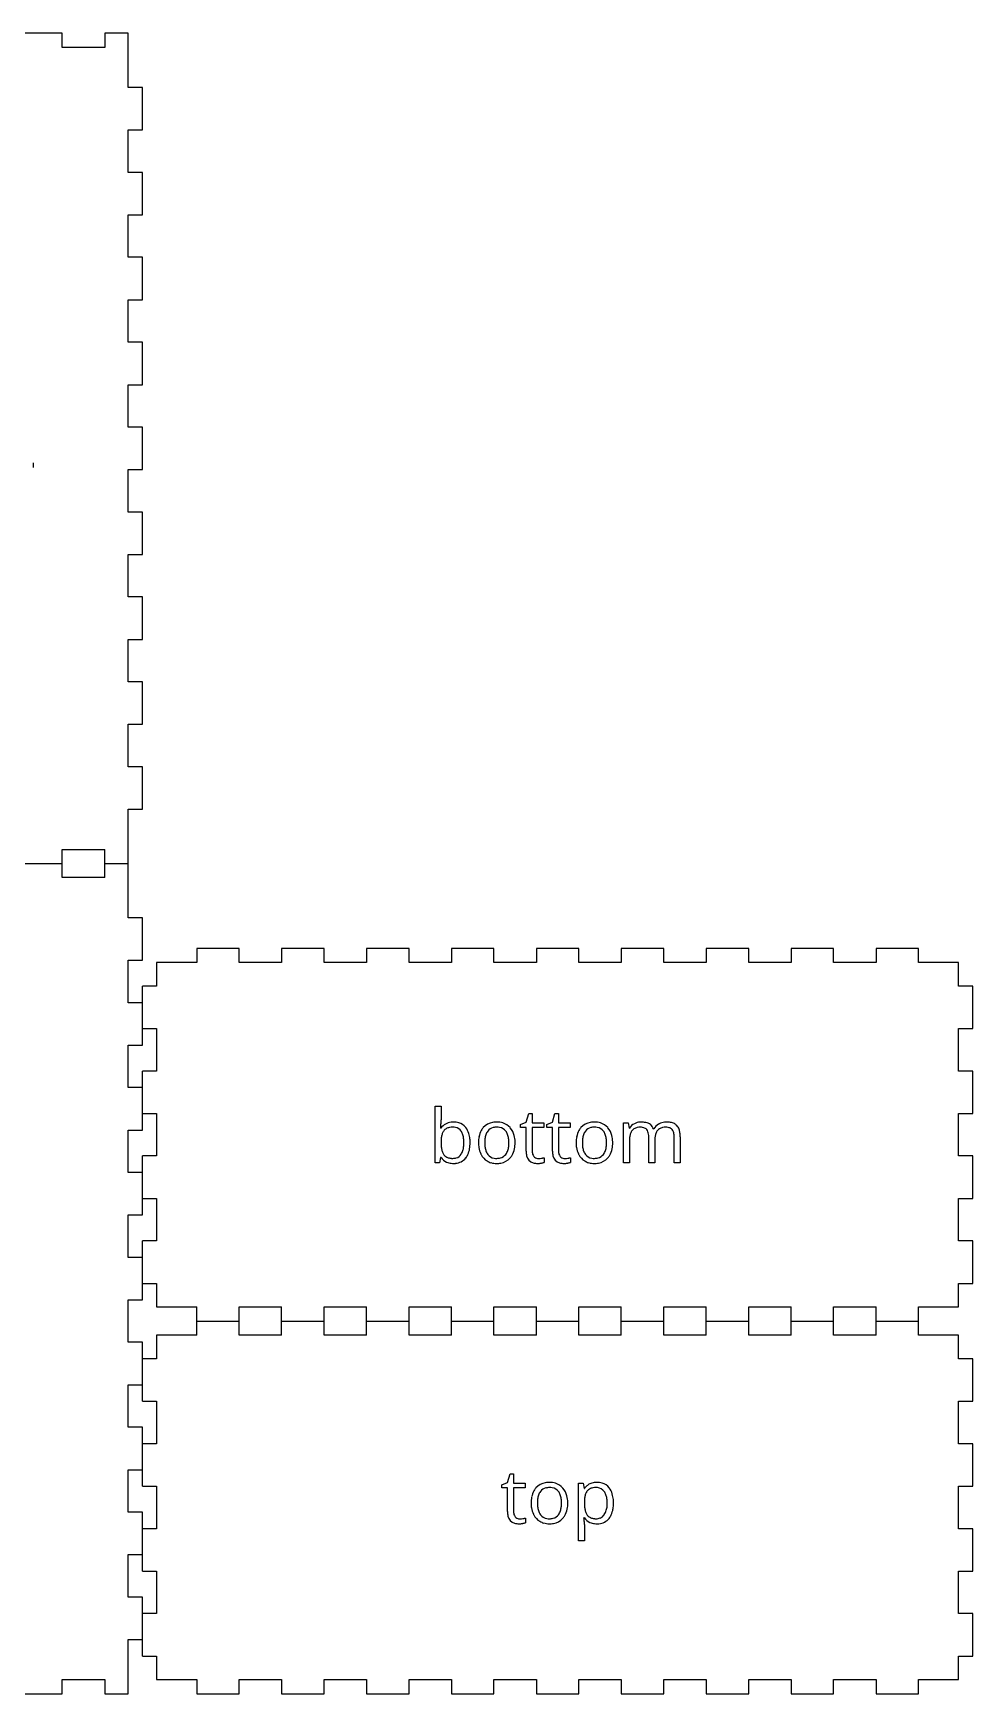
# Model space of a CAD drawing. Header units: millimetres. Extents: x 0 to 431, y 0 to 352.
# Drawn here: x 231.8 to 431, y 0 to 352 of the extents above; entities that cross this region are included whole.
import ezdxf

# ---------------------------------------------------------------- set-up
doc = ezdxf.new("R2010")
doc.units = ezdxf.units.MM

msp = doc.modelspace()

# ---------------------------------------------------------------- linework, layer by layer
at = {"layer": 'bottom_labelLayer'}
for p, q in [((317.01, 112.58), (317.01, 124.58)), ((317.01, 124.58), (318.29, 124.58)), ((318.29, 124.58), (318.29, 121.66)), ((318.23, 119.9), (318.29, 119.9)), ((335.12, 120.65), (336.33, 121.18)), ((335.12, 120.04), (335.12, 120.65)), ((336.33, 120.04), (335.12, 120.04)), ((336.33, 121.18), (336.87, 122.99)), ((336.33, 115.01), (336.33, 120.04)), ((336.87, 122.99), (337.61, 122.99)), ((337.61, 122.99), (337.61, 121.03)), ((337.61, 121.03), (340.06, 121.03)), ((340.06, 120.04), (337.61, 120.04)), ((337.61, 120.04), (337.61, 115.06)), ((340.06, 121.03), (340.06, 120.04)), ((340.69, 120.65), (341.9, 121.18)), ((340.69, 120.04), (340.69, 120.65)), ((341.9, 120.04), (340.69, 120.04)), ((341.9, 121.18), (342.44, 122.99)), ((341.9, 115.01), (341.9, 120.04)), ((342.44, 122.99), (343.19, 122.99)), ((343.19, 122.99), (343.19, 121.03)), ((343.19, 121.03), (345.64, 121.03)), ((345.64, 120.04), (343.19, 120.04)), ((343.19, 120.04), (343.19, 115.06)), ((345.64, 121.03), (345.64, 120.04)), ((356.93, 112.58), (356.93, 121.03)), ((356.93, 121.03), (357.97, 121.03)), ((357.97, 121.03), (358.18, 119.87)), ((358.18, 119.87), (358.24, 119.87)), ((363.34, 119.75), (363.4, 119.75)), ((358.21, 117.01), (358.21, 112.58)), ((362.32, 112.58), (362.32, 118.08)), ((363.6, 117.3), (363.6, 112.58)), ((367.71, 112.58), (367.71, 118.08)), ((368.99, 118.09), (368.99, 112.58)), ((318.2, 113.66), (317.93, 112.58)), ((318.29, 113.66), (318.2, 113.66)), ((340.12, 113.63), (340.12, 112.65)), ((345.7, 113.63), (345.7, 112.65)), ((317.93, 112.58), (317.01, 112.58)), ((358.21, 112.58), (356.93, 112.58)), ((363.6, 112.58), (362.32, 112.58)), ((368.99, 112.58), (367.71, 112.58))]:
    msp.add_line(p, q, dxfattribs=at)
for centre, radius, start, end in [((299.02, 121.39), 19.27, 355.7239, 358.1259), ((302.27, 121.17), 16, 355.4715, 355.6526), ((291.59, 121.64), 26.7, 358.1123, 0.0484), ((320.68, 118.24), 2.91, 95.1835, 145.1109), ((320.22, 118.31), 1.7, 120.1403, 142.4249), ((320.46, 117.84), 2.23, 100.4469, 119.6701), ((320.73, 116.5), 3.6, 89.5731, 100.7324), ((320.93, 116.8), 4.37, 89.8743, 96.8146), ((320.78, 117.14), 2.96, 78.6781, 90.375), ((320.98, 117.26), 3.91, 74.2393, 90.5624), ((321.03, 118.2), 1.87, 35.5408, 79.8011), ((321.24, 118.21), 2.93, 38.5631, 74.067), ((320.57, 117.69), 3.77, 16.4709, 38.4075), ((329.89, 117.67), 3.54, 138.176, 150.2287), ((329.77, 117.76), 3.39, 99.1759, 137.9833), ((329.8, 118.02), 2.04, 103.4685, 142.3119), ((330.1, 116.21), 4.97, 89.7326, 100.076), ((330.06, 117.05), 3.05, 89.4806, 103.8805), ((330.1, 116.87), 3.23, 79.3454, 90.3175), ((330.17, 116.88), 4.3, 73.5223, 90.5692), ((330.35, 117.96), 2.11, 37.9578, 80.4006), ((330.42, 117.8), 3.35, 41.1446, 73.2134), ((329.94, 117.38), 3.99, 13.5014, 41.0703), ((350.59, 117.67), 3.54, 138.176, 150.2287), ((350.47, 117.76), 3.39, 99.1759, 137.9833), ((350.5, 118.02), 2.04, 103.4685, 142.3119), ((350.8, 116.21), 4.97, 89.7326, 100.076), ((350.76, 117.05), 3.05, 89.4806, 103.8805), ((350.8, 116.87), 3.23, 79.3454, 90.3175), ((350.87, 116.88), 4.3, 73.5223, 90.5692), ((351.05, 117.96), 2.11, 37.9578, 80.4006), ((351.12, 117.8), 3.35, 41.1446, 73.2134), ((350.64, 117.38), 3.99, 13.5014, 41.0703), ((360.41, 118.6), 2.52, 117.1209, 149.5424), ((360.1, 118.35), 1.68, 123.702, 142.3022), ((360.27, 118.06), 2.01, 101.1546, 123.0656), ((360.67, 118.14), 3.04, 93.8343, 117.5072), ((360.51, 116.92), 3.18, 89.5573, 101.4832), ((360.74, 117.51), 3.67, 89.9662, 94.2831), ((360.54, 117.1), 3, 85.5238, 90.0794), ((360.78, 116.99), 4.19, 77.5572, 90.5513), ((360.62, 117.97), 2.12, 72.3601, 85.9562), ((360.87, 118.71), 1.34, 41.0611, 72.8994), ((361.17, 118.67), 2.48, 52.7027, 78.0054), ((361.31, 118.92), 2.19, 22.2098, 51.4971), ((365.72, 118.42), 2.67, 119.4042, 150.1829), ((365.47, 118.33), 1.7, 122.3597, 140.2884), ((366.01, 117.97), 3.21, 118.2585, 120.063), ((366.01, 117.94), 3.24, 95.8635, 117.9693), ((365.66, 117.99), 2.08, 101.0032, 121.7841), ((365.91, 116.8), 3.3, 89.5622, 101.2962), ((366.12, 117.14), 4.04, 89.9197, 96.2617), ((365.94, 117.12), 2.97, 85.8145, 90.0685), ((366.16, 116.73), 4.45, 79.9361, 90.3804), ((366.02, 117.97), 2.13, 72.6396, 86.2568), ((366.26, 118.71), 1.35, 41.0408, 73.1793), ((366.46, 118.34), 2.82, 62.9723, 80.1665), ((366.77, 118.98), 2.11, 44.229, 62.6229), ((366.67, 118.94), 2.21, 19.5612, 43.3161), ((328.16, 116.82), 9.87, 177.6177, 180.0425), ((326.76, 116.78), 8.47, 179.7763, 185.7075), ((325.19, 116.97), 6.9, 171.0668, 177.8457), ((322.34, 117.43), 4.01, 160.8926, 171.2334), ((320.63, 118.04), 2.19, 143.3382, 161.256), ((320.82, 118.05), 2.12, 32.7034, 35.5242), ((320.25, 117.72), 2.78, 15.778, 32.0151), ((318.41, 117.18), 4.7, 6.1648, 16.0396), ((315.56, 116.86), 7.57, 359.7681, 6.3095), ((315.79, 116.8), 7.34, 353.4935, 0.2206), ((318.66, 117.09), 5.78, 5.1338, 16.7974), ((316.94, 116.77), 7.51, 350.6563, 0.338), ((316.23, 116.83), 8.22, 359.8779, 5.4093), ((332.87, 116.86), 6.65, 169.2443, 180.3881), ((332.63, 116.79), 6.41, 179.7745, 189.0933), ((330.61, 117.3), 4.35, 150.7111, 169.4695), ((334.31, 116.84), 6.77, 173.0086, 180.2464), ((334.03, 116.78), 6.49, 179.706, 187.9161), ((331.87, 117.15), 4.3, 162.0653, 173.1675), ((330.3, 117.67), 2.65, 142.9026, 162.375), ((329.92, 117.66), 2.64, 20.0257, 37.435), ((328.61, 117.18), 4.03, 7.744, 20.069), ((326.27, 116.84), 6.39, 359.7076, 7.8973), ((325.92, 116.79), 6.75, 353.5363, 0.2014), ((328.08, 116.9), 5.91, 1.1277, 13.88), ((327.37, 116.77), 6.62, 349.1762, 0.3863), ((326.47, 116.81), 7.52, 359.9919, 1.5419), ((353.57, 116.86), 6.65, 169.2443, 180.3881), ((353.33, 116.79), 6.41, 179.7745, 189.0933), ((351.31, 117.3), 4.35, 150.7111, 169.4695), ((355.01, 116.84), 6.77, 173.0086, 180.2464), ((354.73, 116.78), 6.49, 179.706, 187.9161), ((352.57, 117.15), 4.3, 162.0653, 173.1675), ((351, 117.67), 2.65, 142.9026, 162.375), ((350.62, 117.66), 2.64, 20.0257, 37.435), ((349.31, 117.18), 4.03, 7.744, 20.069), ((346.97, 116.84), 6.39, 359.7076, 7.8973), ((346.62, 116.79), 6.75, 353.5363, 0.2014), ((348.77, 116.9), 5.91, 1.1277, 13.88), ((348.07, 116.77), 6.62, 349.1762, 0.3863), ((347.17, 116.81), 7.52, 359.9919, 1.5419), ((367.13, 117.02), 8.92, 178.0976, 180.0253), ((364.65, 117.13), 6.43, 171.3042, 178.3502), ((362.06, 117.53), 3.81, 161.0234, 171.4469), ((360.49, 118.09), 2.15, 143.0769, 161.3914), ((360.7, 118.6), 1.55, 20.7071, 40.0217), ((359.93, 118.3), 2.37, 7.9865, 20.7949), ((358.54, 118.1), 3.78, 359.6948, 8.1472), ((369.23, 117.33), 5.63, 172.3776, 180.183), ((370.56, 117.3), 6.96, 179.8927, 180.0009), ((367.09, 117.62), 3.47, 160.8732, 172.5272), ((365.81, 118.08), 2.12, 140.9765, 161.17), ((366.09, 118.6), 1.55, 20.7071, 40.0217), ((365.32, 118.3), 2.37, 7.9865, 20.7949), ((363.93, 118.1), 3.78, 359.6948, 8.1472), ((365.33, 118.43), 3.64, 7.5042, 19.9646), ((363.12, 118.12), 5.87, 359.7107, 7.6907), ((320.6, 115.31), 2.84, 215.585, 245.8362), ((323.42, 116.43), 5.11, 185.5925, 194.2051), ((321.28, 115.88), 2.9, 193.9431, 208.0218), ((320.41, 115.44), 1.93, 208.5537, 217.5605), ((320.34, 115.41), 1.86, 218.169, 253.8047), ((320.81, 115.81), 3.38, 245.9801, 255.5456), ((320.69, 116.47), 2.97, 253.1382, 266.8483), ((320.79, 117.61), 4.12, 266.3775, 270.0511), ((320.82, 116.05), 2.55, 269.3869, 285.8631), ((321.15, 115.47), 3.03, 274.064, 321.4081), ((321.01, 115.36), 1.84, 286.0163, 326.8497), ((320.09, 115.97), 2.94, 326.7105, 343.6662), ((318.38, 116.49), 4.73, 343.4172, 353.6369), ((320.71, 115.82), 3.6, 321.3162, 335.5436), ((319.56, 116.32), 4.85, 335.8306, 350.8255), ((330.98, 116.51), 4.74, 188.9103, 205.3171), ((330.49, 116.3), 4.21, 205.6561, 208.4461), ((329.86, 115.91), 3.47, 207.7947, 238.6758), ((331.65, 116.44), 4.08, 187.7639, 200.0977), ((330.34, 115.96), 2.69, 200.0846, 216.9132), ((329.9, 116), 3.57, 238.8116, 253.2428), ((329.86, 115.61), 2.1, 217.301, 261.7099), ((330.09, 116.67), 3.18, 260.5033, 270.2477), ((330.13, 116.47), 2.97, 269.4482, 284.7256), ((330.36, 115.59), 2.07, 284.5662, 322.6334), ((330.41, 115.87), 3.41, 278.8959, 317.9979), ((329.81, 115.99), 2.75, 323.0089, 342.6391), ((328.24, 116.51), 4.41, 342.3616, 353.7537), ((330.29, 115.97), 3.57, 318.144, 329.7566), ((329.6, 116.32), 4.34, 330.2507, 349.4116), ((340.35, 114.96), 4.03, 179.3551, 192.8478), ((338.33, 114.41), 1.94, 190.3818, 253.8772), ((340.19, 115.04), 2.58, 179.6416, 189.7506), ((339.28, 114.88), 1.65, 189.5479, 205.7874), ((338.9, 114.71), 1.24, 206.1294, 221.4084), ((338.86, 114.68), 1.19, 221.5949, 262.3505), ((338.96, 115.19), 1.71, 261.3266, 270.1914), ((338.97, 117.68), 4.21, 269.8804, 278.3028), ((339.01, 117.35), 3.87, 278.4153, 279.0082), ((338.54, 120.37), 6.93, 278.959, 280.5105), ((338.99, 117.96), 4.47, 280.4849, 282.6268), ((339.39, 116.21), 2.68, 282.5877, 285.5795), ((339.58, 113.79), 1.26, 287.9888, 295.3048), ((339.59, 115.47), 1.92, 285.7229, 286.2572), ((345.93, 114.96), 4.03, 179.3551, 192.8478), ((343.91, 114.41), 1.94, 190.3818, 253.8772), ((345.76, 115.04), 2.58, 179.6416, 189.7506), ((344.85, 114.88), 1.65, 189.5479, 205.7874), ((344.48, 114.71), 1.24, 206.1294, 221.4084), ((344.44, 114.68), 1.19, 221.5949, 262.3505), ((344.54, 115.19), 1.71, 261.3266, 270.1914), ((344.55, 117.68), 4.21, 269.8804, 278.3028), ((344.59, 117.35), 3.87, 278.4153, 279.0082), ((344.12, 120.37), 6.93, 278.959, 280.5105), ((344.57, 117.96), 4.47, 280.4849, 282.6268), ((344.96, 116.21), 2.68, 282.5877, 285.5795), ((345.16, 113.79), 1.26, 287.9888, 295.3048), ((345.16, 115.47), 1.92, 285.7229, 286.2572), ((351.68, 116.51), 4.74, 188.9103, 205.3171), ((351.19, 116.3), 4.21, 205.6561, 208.4461), ((350.56, 115.91), 3.47, 207.7947, 238.6758), ((352.35, 116.44), 4.08, 187.7639, 200.0977), ((351.04, 115.96), 2.69, 200.0846, 216.9132), ((350.6, 116), 3.57, 238.8116, 253.2428), ((350.56, 115.61), 2.1, 217.301, 261.7099), ((350.79, 116.67), 3.18, 260.5033, 270.2477), ((350.83, 116.47), 2.97, 269.4482, 284.7256), ((351.06, 115.59), 2.07, 284.5662, 322.6334), ((351.11, 115.87), 3.41, 278.8959, 317.9979), ((350.51, 115.99), 2.75, 323.0089, 342.6391), ((348.94, 116.51), 4.41, 342.3616, 353.7537), ((350.99, 115.97), 3.57, 318.144, 329.7566), ((350.3, 116.32), 4.34, 330.2507, 349.4116), ((320.92, 116.31), 3.88, 255.7755, 270.3185), ((320.95, 116.76), 4.34, 269.9226, 275.5482), ((330.04, 116.53), 4.11, 253.5437, 270.4182), ((330.09, 117.39), 4.97, 269.7503, 279.8033), ((338.73, 115.77), 3.34, 253.7848, 270.8853), ((338.78, 115.7), 3.28, 270.0029, 270.7603), ((338.76, 116.41), 3.99, 270.8932, 275.5484), ((338.61, 117.96), 5.55, 275.526, 279.2939), ((338.74, 117.22), 4.79, 279.1863, 280.1142), ((338.96, 116.05), 3.6, 280.007, 283.3735), ((339.28, 114.71), 2.23, 283.3069, 288.1197), ((344.31, 115.77), 3.34, 253.7848, 270.8853), ((344.36, 115.7), 3.28, 270.0029, 270.7603), ((344.34, 116.41), 3.99, 270.8932, 275.5484), ((344.19, 117.96), 5.55, 275.526, 279.2939), ((344.32, 117.22), 4.79, 279.1863, 280.1142), ((344.54, 116.05), 3.6, 280.007, 283.3735), ((344.86, 114.71), 2.23, 283.3069, 288.1197), ((350.74, 116.53), 4.11, 253.5437, 270.4182), ((350.79, 117.39), 4.97, 269.7503, 279.8033)]:
    msp.add_arc(centre, radius, start, end, dxfattribs=at)
at = {"layer": 'bottom_outsideCutPath'}
for p, q in [((258, 155), (258, 150)), ((266.5, 155), (258, 155)), ((275.5, 158), (266.5, 158)), ((266.5, 158), (266.5, 155)), ((275.5, 155), (275.5, 158)), ((284.5, 155), (275.5, 155)), ((293.5, 158), (284.5, 158)), ((284.5, 158), (284.5, 155)), ((293.5, 155), (293.5, 158)), ((302.5, 155), (293.5, 155)), ((311.5, 158), (302.5, 158)), ((302.5, 158), (302.5, 155)), ((311.5, 155), (311.5, 158)), ((320.5, 155), (311.5, 155)), ((329.5, 158), (320.5, 158)), ((320.5, 158), (320.5, 155)), ((329.5, 155), (329.5, 158)), ((338.5, 155), (329.5, 155)), ((347.5, 158), (338.5, 158)), ((338.5, 158), (338.5, 155)), ((347.5, 155), (347.5, 158)), ((356.5, 155), (347.5, 155)), ((365.5, 158), (356.5, 158)), ((356.5, 158), (356.5, 155)), ((365.5, 155), (365.5, 158)), ((374.5, 155), (365.5, 155)), ((383.5, 158), (374.5, 158)), ((374.5, 158), (374.5, 155)), ((383.5, 155), (383.5, 158)), ((392.5, 155), (383.5, 155)), ((401.5, 158), (392.5, 158)), ((392.5, 158), (392.5, 155)), ((401.5, 155), (401.5, 158)), ((410.5, 155), (401.5, 155)), ((419.5, 158), (410.5, 158)), ((410.5, 158), (410.5, 155)), ((419.5, 155), (419.5, 158)), ((428, 155), (419.5, 155)), ((428, 150), (428, 155)), ((258, 150), (255, 150)), ((431, 150), (428, 150)), ((431, 141), (431, 150)), ((255, 141), (258, 141)), ((258, 141), (258, 132)), ((428, 132), (428, 141)), ((428, 141), (431, 141)), ((258, 132), (255, 132)), ((431, 132), (428, 132)), ((431, 123), (431, 132)), ((255, 123), (258, 123)), ((258, 123), (258, 114)), ((428, 114), (428, 123)), ((428, 123), (431, 123)), ((258, 114), (255, 114)), ((431, 114), (428, 114)), ((431, 105), (431, 114)), ((255, 105), (258, 105)), ((258, 105), (258, 96)), ((428, 96), (428, 105)), ((428, 105), (431, 105)), ((258, 96), (255, 96)), ((431, 96), (428, 96)), ((431, 87), (431, 96)), ((255, 87), (258, 87)), ((258, 87), (258, 82)), ((428, 82), (428, 87)), ((428, 87), (431, 87)), ((258, 82), (266.5, 82)), ((275.5, 82), (284.5, 82)), ((293.5, 82), (302.5, 82)), ((311.5, 82), (320.5, 82)), ((329.5, 82), (338.5, 82)), ((347.5, 82), (356.5, 82)), ((365.5, 82), (374.5, 82)), ((383.5, 82), (392.5, 82)), ((401.5, 82), (410.5, 82)), ((419.5, 82), (428, 82))]:
    msp.add_line(p, q, dxfattribs=at)
at = {"layer": 'left_outsideCutPath'}
for p, q in [((252, 164.5), (252, 187.5)), ((229, 176), (238, 176)), ((238, 173), (238, 179)), ((247, 173), (247, 179)), ((247, 176), (252, 176)), ((247, 173), (238, 173)), ((255, 164.5), (252, 164.5)), ((255, 155.5), (255, 164.5)), ((252, 146.5), (252, 155.5)), ((252, 155.5), (255, 155.5)), ((255, 137.5), (255, 150)), ((255, 146.5), (252, 146.5)), ((252, 128.5), (252, 137.5)), ((252, 137.5), (255, 137.5)), ((255, 119.5), (255, 132)), ((255, 128.5), (252, 128.5)), ((252, 110.5), (252, 119.5)), ((252, 119.5), (255, 119.5)), ((255, 101.5), (255, 114)), ((255, 110.5), (252, 110.5)), ((252, 92.5), (252, 101.5)), ((252, 101.5), (255, 101.5)), ((255, 83.5), (255, 96)), ((255, 92.5), (252, 92.5)), ((252, 74.5), (252, 83.5)), ((252, 83.5), (255, 83.5)), ((255, 74.5), (252, 74.5)), ((255, 62), (255, 74.5)), ((252, 56.5), (252, 65.5)), ((252, 65.5), (255, 65.5)), ((255, 56.5), (252, 56.5)), ((255, 44), (255, 56.5)), ((252, 38.5), (252, 47.5)), ((252, 47.5), (255, 47.5)), ((255, 38.5), (252, 38.5)), ((255, 26), (255, 38.5)), ((252, 20.5), (252, 29.5)), ((252, 29.5), (255, 29.5)), ((255, 20.5), (252, 20.5)), ((255, 8), (255, 20.5)), ((252, 0), (252, 11.5)), ((252, 11.5), (255, 11.5)), ((229, 0), (238, 0)), ((238, 0), (238, 3)), ((238, 3), (247, 3)), ((247, 3), (247, 0)), ((247, 0), (252, 0))]:
    msp.add_line(p, q, dxfattribs=at)
at = {"layer": 'right_labelLayer'}
msp.add_line((231.84, 260.95), (231.84, 259.97), dxfattribs=at)
at = {"layer": 'right_outsideCutPath'}
for p, q in [((238, 352), (229, 352)), ((238, 349), (238, 352)), ((252, 352), (247, 352)), ((247, 352), (247, 349)), ((252, 340.5), (252, 352)), ((247, 349), (238, 349)), ((255, 340.5), (252, 340.5)), ((255, 331.5), (255, 340.5)), ((252, 322.5), (252, 331.5)), ((252, 331.5), (255, 331.5)), ((255, 322.5), (252, 322.5)), ((255, 313.5), (255, 322.5)), ((252, 304.5), (252, 313.5)), ((252, 313.5), (255, 313.5)), ((255, 304.5), (252, 304.5)), ((255, 295.5), (255, 304.5)), ((252, 286.5), (252, 295.5)), ((252, 295.5), (255, 295.5)), ((255, 286.5), (252, 286.5)), ((255, 277.5), (255, 286.5)), ((252, 268.5), (252, 277.5)), ((252, 277.5), (255, 277.5)), ((255, 268.5), (252, 268.5)), ((255, 259.5), (255, 268.5)), ((252, 250.5), (252, 259.5)), ((252, 259.5), (255, 259.5)), ((255, 250.5), (252, 250.5)), ((255, 241.5), (255, 250.5)), ((252, 232.5), (252, 241.5)), ((252, 241.5), (255, 241.5)), ((255, 232.5), (252, 232.5)), ((255, 223.5), (255, 232.5)), ((252, 214.5), (252, 223.5)), ((252, 223.5), (255, 223.5)), ((255, 214.5), (252, 214.5)), ((255, 205.5), (255, 214.5)), ((252, 196.5), (252, 205.5)), ((252, 205.5), (255, 205.5)), ((255, 196.5), (252, 196.5)), ((255, 187.5), (255, 196.5)), ((252, 187.5), (255, 187.5)), ((238, 179), (247, 179))]:
    msp.add_line(p, q, dxfattribs=at)
at = {"layer": 'top_labelLayer'}
for p, q in [((332.37, 44.8), (332.91, 46.61)), ((332.91, 46.61), (333.65, 46.61)), ((333.65, 46.61), (333.65, 44.65)), ((331.16, 44.27), (332.37, 44.8)), ((331.16, 43.65), (331.16, 44.27)), ((332.37, 43.65), (331.16, 43.65)), ((332.37, 38.62), (332.37, 43.65)), ((333.65, 44.65), (336.1, 44.65)), ((336.1, 43.65), (333.65, 43.65)), ((333.65, 43.65), (333.65, 38.67)), ((336.1, 44.65), (336.1, 43.65)), ((347.4, 32.39), (347.4, 44.65)), ((347.4, 44.65), (348.44, 44.65)), ((348.44, 44.65), (348.62, 43.49)), ((348.62, 43.49), (348.68, 43.49)), ((348.68, 40.71), (348.68, 40.43)), ((336.16, 37.25), (336.16, 36.27)), ((348.68, 37.28), (348.59, 37.28)), ((348.68, 35.87), (348.68, 32.39)), ((348.68, 32.39), (347.4, 32.39))]:
    msp.add_line(p, q, dxfattribs=at)
for centre, radius, start, end in [((341.77, 40.92), 4.35, 150.7111, 169.4695), ((341.05, 41.29), 3.54, 138.176, 150.2287), ((340.93, 41.38), 3.39, 99.1759, 137.9833), ((341.46, 41.29), 2.65, 142.9026, 162.375), ((340.96, 41.64), 2.04, 103.4685, 142.3119), ((341.26, 39.83), 4.97, 89.7326, 100.076), ((341.22, 40.66), 3.05, 89.4806, 103.8805), ((341.27, 40.48), 3.23, 79.3454, 90.3175), ((341.33, 40.5), 4.3, 73.5223, 90.5692), ((341.51, 41.58), 2.11, 37.9578, 80.4006), ((341.58, 41.41), 3.35, 41.1446, 73.2134), ((341.08, 41.27), 2.64, 20.0257, 37.435), ((341.1, 41), 3.99, 13.5014, 41.0703), ((351.5, 41.51), 3.45, 132.3565, 144.9196), ((352.44, 41.11), 3.73, 160.2896, 171.2453), ((351, 41.64), 2.19, 141.889, 160.5973), ((350.97, 42.08), 2.67, 115.4006, 132.3118), ((350.59, 41.93), 1.69, 118.5569, 141.0243), ((350.86, 41.4), 2.28, 100.0868, 118.1918), ((351.18, 41.58), 3.21, 97.7066, 114.8822), ((351.12, 40.02), 3.69, 89.5904, 100.3502), ((351.32, 40.65), 4.15, 89.8469, 97.9474), ((351.15, 40.96), 2.76, 84.0379, 90.0849), ((351.37, 40.87), 3.93, 74.1924, 90.5785), ((351.27, 41.71), 1.99, 35.4482, 85.2267), ((351.64, 41.86), 2.9, 38.0523, 74.0417), ((350.69, 41.28), 2.72, 19.8991, 35.898), ((350.89, 41.29), 3.85, 16.3356, 37.909), ((348.93, 40.68), 5.9, 4.5766, 16.6089), ((344.03, 40.47), 6.65, 169.2443, 180.3881), ((343.79, 40.4), 6.41, 179.7745, 189.0933), ((342.14, 40.12), 4.74, 188.9103, 205.3171), ((345.48, 40.45), 6.77, 173.0086, 180.2464), ((345.2, 40.39), 6.49, 179.706, 187.9161), ((343.03, 40.77), 4.3, 162.0653, 173.1675), ((342.82, 40.05), 4.08, 187.7639, 200.0977), ((340.98, 39.61), 2.75, 323.0089, 342.6391), ((339.78, 40.79), 4.03, 7.744, 20.069), ((339.4, 40.12), 4.41, 342.3616, 353.7537), ((337.44, 40.46), 6.39, 359.7076, 7.8973), ((337.08, 40.4), 6.75, 353.5363, 0.2014), ((340.76, 39.94), 4.34, 330.2507, 349.4116), ((339.24, 40.51), 5.91, 1.1277, 13.88), ((338.54, 40.38), 6.62, 349.1762, 0.3863), ((337.64, 40.43), 7.52, 359.9919, 1.5419), ((354.82, 40.73), 6.14, 171.0869, 178.3248), ((356.83, 40.63), 8.15, 178.0663, 179.4473), ((357.15, 40.39), 8.47, 179.7763, 185.7075), ((353.81, 40.05), 5.11, 185.5925, 194.2051), ((351.67, 39.49), 2.9, 193.9431, 208.0218), ((350.34, 39.75), 3.1, 325.5754, 344.1505), ((349.4, 40.81), 4.09, 7.715, 19.886), ((348.74, 40.22), 4.77, 343.9336, 355.1137), ((347.05, 40.47), 6.46, 359.7108, 7.861), ((346.69, 40.43), 6.82, 354.8402, 0.1175), ((349.95, 39.94), 4.85, 335.8306, 350.8255), ((347.33, 40.38), 7.51, 350.6563, 0.338), ((346.5, 40.44), 8.34, 359.9003, 4.9018), ((336.39, 38.58), 4.03, 179.3551, 192.8478), ((334.37, 38.03), 1.94, 190.3818, 253.8772), ((336.23, 38.66), 2.58, 179.6416, 189.7506), ((335.32, 38.5), 1.65, 189.5479, 205.7874), ((334.94, 38.32), 1.24, 206.1294, 221.4084), ((334.77, 39.38), 3.34, 253.7848, 270.8853), ((334.9, 38.29), 1.19, 221.5949, 262.3505), ((335, 38.8), 1.71, 261.3266, 270.1914), ((334.82, 39.32), 3.28, 270.0029, 270.7603), ((334.8, 40.03), 3.99, 270.8932, 275.5484), ((335.02, 41.3), 4.21, 269.8804, 278.3028), ((334.65, 41.58), 5.55, 275.526, 279.2939), ((334.79, 40.83), 4.79, 279.1863, 280.1142), ((335.06, 40.97), 3.87, 278.4153, 279.0082), ((335, 39.66), 3.6, 280.007, 283.3735), ((334.58, 43.99), 6.93, 278.959, 280.5105), ((335.32, 38.33), 2.23, 283.3069, 288.1197), ((335.03, 41.57), 4.47, 280.4849, 282.6268), ((335.43, 39.82), 2.68, 282.5877, 285.5795), ((335.63, 37.41), 1.26, 287.9888, 295.3048), ((335.63, 39.09), 1.92, 285.7229, 286.2572), ((341.66, 39.92), 4.21, 205.6561, 208.4461), ((341.02, 39.53), 3.47, 207.7947, 238.6758), ((341.51, 39.57), 2.69, 200.0846, 216.9132), ((341.07, 39.62), 3.57, 238.8116, 253.2428), ((341.03, 39.23), 2.1, 217.301, 261.7099), ((341.2, 40.15), 4.11, 253.5437, 270.4182), ((341.25, 40.29), 3.18, 260.5033, 270.2477), ((341.25, 41.01), 4.97, 269.7503, 279.8033), ((341.29, 40.08), 2.97, 269.4482, 284.7256), ((341.53, 39.21), 2.07, 284.5662, 322.6334), ((341.57, 39.48), 3.41, 278.8959, 317.9979), ((341.45, 39.58), 3.57, 318.144, 329.7566), ((336.56, 35.76), 12.12, 2.9503, 7.2021), ((338.52, 35.87), 10.16, 0.0318, 2.9016), ((350.98, 38.93), 2.84, 215.585, 245.8362), ((350.8, 39.05), 1.93, 208.5537, 217.5605), ((350.73, 39.02), 1.86, 218.169, 253.8047), ((351.2, 39.43), 3.38, 245.9801, 255.5456), ((351.08, 40.09), 2.97, 253.1382, 266.8483), ((351.31, 39.92), 3.88, 255.7755, 270.3185), ((351.17, 41.23), 4.12, 266.3775, 270.0511), ((351.21, 39.27), 2.16, 269.2257, 292.043), ((351.34, 40.38), 4.34, 269.9226, 275.5482), ((351.54, 39.08), 3.03, 274.064, 321.4081), ((351.24, 39.09), 1.99, 293.143, 324.1354), ((350.8, 39.46), 2.55, 323.1613, 325.0155), ((351.1, 39.44), 3.6, 321.3162, 335.5436)]:
    msp.add_arc(centre, radius, start, end, dxfattribs=at)
at = {"layer": 'top_outsideCutPath'}
for p, q in [((266.5, 76), (266.5, 82)), ((275.5, 76), (275.5, 82)), ((284.5, 76), (284.5, 82)), ((293.5, 76), (293.5, 82)), ((302.5, 76), (302.5, 82)), ((311.5, 76), (311.5, 82)), ((320.5, 76), (320.5, 82)), ((329.5, 76), (329.5, 82)), ((338.5, 76), (338.5, 82)), ((347.5, 76), (347.5, 82)), ((356.5, 76), (356.5, 82)), ((365.5, 76), (365.5, 82)), ((374.5, 76), (374.5, 82)), ((383.5, 76), (383.5, 82)), ((392.5, 76), (392.5, 82)), ((401.5, 76), (401.5, 82)), ((410.5, 76), (410.5, 82)), ((419.5, 76), (419.5, 82)), ((266.5, 79), (275.5, 79)), ((284.5, 79), (293.5, 79)), ((302.5, 79), (311.5, 79)), ((320.5, 79), (329.5, 79)), ((338.5, 79), (347.5, 79)), ((356.5, 79), (365.5, 79)), ((374.5, 79), (383.5, 79)), ((392.5, 79), (401.5, 79)), ((410.5, 79), (419.5, 79)), ((258, 76), (258, 71)), ((266.5, 76), (258, 76)), ((284.5, 76), (275.5, 76)), ((302.5, 76), (293.5, 76)), ((320.5, 76), (311.5, 76)), ((338.5, 76), (329.5, 76)), ((356.5, 76), (347.5, 76)), ((374.5, 76), (365.5, 76)), ((392.5, 76), (383.5, 76)), ((410.5, 76), (401.5, 76)), ((428, 76), (419.5, 76)), ((428, 71), (428, 76)), ((258, 71), (255, 71)), ((431, 71), (428, 71)), ((431, 62), (431, 71)), ((255, 62), (258, 62)), ((258, 62), (258, 53)), ((428, 53), (428, 62)), ((428, 62), (431, 62)), ((258, 53), (255, 53)), ((431, 53), (428, 53)), ((431, 44), (431, 53)), ((255, 44), (258, 44)), ((258, 44), (258, 35)), ((428, 35), (428, 44)), ((428, 44), (431, 44)), ((258, 35), (255, 35)), ((431, 35), (428, 35)), ((431, 26), (431, 35)), ((255, 26), (258, 26)), ((258, 26), (258, 17)), ((428, 17), (428, 26)), ((428, 26), (431, 26)), ((258, 17), (255, 17)), ((431, 17), (428, 17)), ((431, 8), (431, 17)), ((255, 8), (258, 8)), ((258, 8), (258, 3)), ((428, 3), (428, 8)), ((428, 8), (431, 8)), ((258, 3), (266.5, 3)), ((266.5, 3), (266.5, 0)), ((266.5, 0), (275.5, 0)), ((275.5, 0), (275.5, 3)), ((275.5, 3), (284.5, 3)), ((284.5, 3), (284.5, 0)), ((284.5, 0), (293.5, 0)), ((293.5, 0), (293.5, 3)), ((293.5, 3), (302.5, 3)), ((302.5, 3), (302.5, 0)), ((302.5, 0), (311.5, 0)), ((311.5, 0), (311.5, 3)), ((311.5, 3), (320.5, 3)), ((320.5, 3), (320.5, 0)), ((320.5, 0), (329.5, 0)), ((329.5, 0), (329.5, 3)), ((329.5, 3), (338.5, 3)), ((338.5, 3), (338.5, 0)), ((338.5, 0), (347.5, 0)), ((347.5, 0), (347.5, 3)), ((347.5, 3), (356.5, 3)), ((356.5, 3), (356.5, 0)), ((356.5, 0), (365.5, 0)), ((365.5, 0), (365.5, 3)), ((365.5, 3), (374.5, 3)), ((374.5, 3), (374.5, 0)), ((374.5, 0), (383.5, 0)), ((383.5, 0), (383.5, 3)), ((383.5, 3), (392.5, 3)), ((392.5, 3), (392.5, 0)), ((392.5, 0), (401.5, 0)), ((401.5, 0), (401.5, 3)), ((401.5, 3), (410.5, 3)), ((410.5, 3), (410.5, 0)), ((410.5, 0), (419.5, 0)), ((419.5, 0), (419.5, 3)), ((419.5, 3), (428, 3))]:
    msp.add_line(p, q, dxfattribs=at)

doc.saveas('drawing.dxf')
